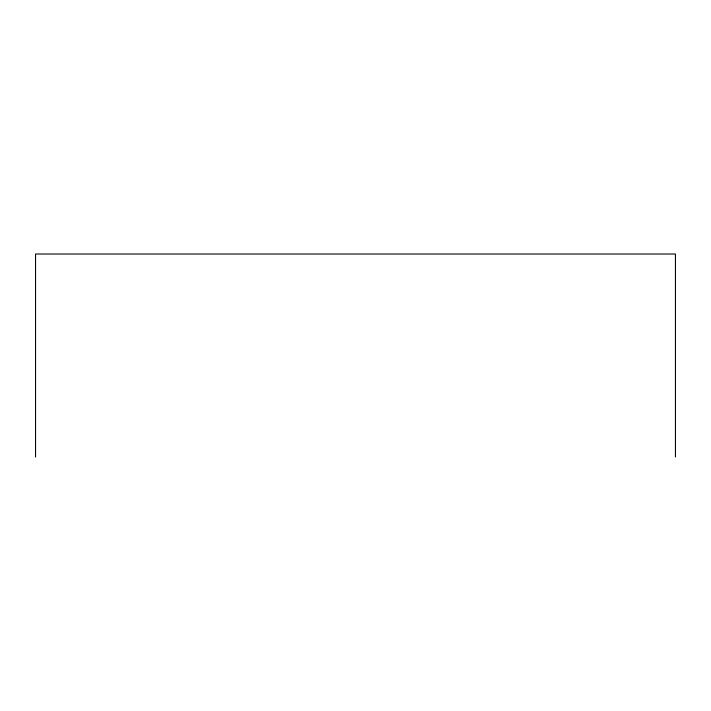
<?xml version="1.0" encoding="UTF-8"?>
<svg xmlns="http://www.w3.org/2000/svg" width="711" height="711" viewBox="0 0 711 711"><rect width="100%" height="100%" fill="white"/><g stroke="black" fill="none" stroke-linecap="round" stroke-linejoin="round"><path stroke-width="1.07" d="M675.45 456.986L675.45 254.014L35.55 254.014L35.55 456.986"/></g></svg>
